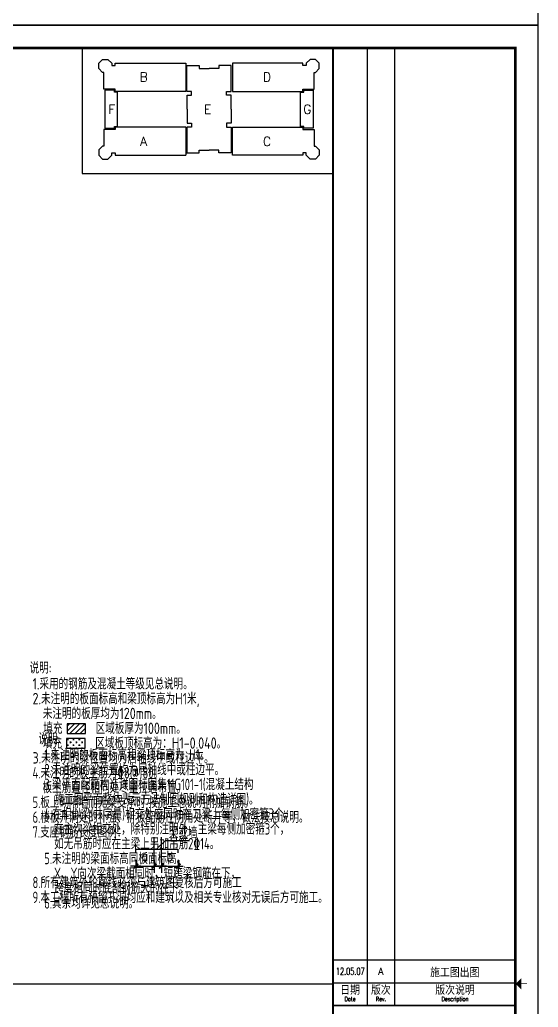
# Model space of a CAD drawing. Header units: millimetres. Extents: x 2998490 to 15040601, y 444546 to 7822218.
# Drawn here: x 14938160 to 14960895, y 7610886 to 7654209 of the extents above; entities that cross this region are included whole.
import ezdxf
from ezdxf.enums import TextEntityAlignment as Align

# ---------------------------------------------------------------- set-up
doc = ezdxf.new("R2010")
doc.units = ezdxf.units.MM
doc.header["$LTSCALE"] = 2000
for name, color, linetype in [('3-ban', 84, 'Continuous'), ('3-liang-R截面-X', 50, 'Continuous'), ('图框', 7, 'Continuous')]:
    doc.layers.add(name, color=color, linetype=linetype)
doc.styles.add('DIM_FONT', font='SIMPLEX', dxfattribs={"width": 0.8, "bigfont": 'HZTXT'})
doc.styles.add('TKZ1_tjhts.shx', font='tjromant.shx', dxfattribs={"bigfont": 'tjhts.shx'})
doc.styles.add('TKZ2_tjkts.shx', font='tjromant.shx', dxfattribs={"bigfont": 'tjkts.shx'})
doc.styles.add('TSSD_Rein', font='Tssdeng.shx', dxfattribs={"width": 0.7, "bigfont": 'hztxt.shx'})
doc.dimstyles.new('AXIS150', dxfattribs={"dimscale": 1.5, "dimtxt": 300, "dimasz": 1, "dimexe": 200, "dimexo": 200, "dimgap": 150, "dimtad": 1, "dimdec": 0, "dimzin": 0, "dimdsep": 46, "dimtxsty": 'DIM_FONT', "dimblk1": '_DIMX', "dimblk2": '_DIMX', "dimsah": 1, "dimcen": 0.09, "dimclrt": 7, "dimadec": 0, "dimazin": 0, "dimtfac": 1, "dimtdec": 0, "dimtix": 1, "dimtmove": 2, "dimatfit": 3, "dimfxl": 0, "dimtolj": 1, "dimtzin": 0, "dimarcsym": 0})

# ---------------------------------------------------------------- blocks, each defined once
blk = doc.blocks.new('TJAD_TK_A0')
at = {"layer": '图框'}
for p, q in [((2162, 399.3), (973, 399.3)), ((2162, -441.7), (2162, 399.3)), ((2087, 389.3), (2087, -30.7)), ((2099, 389.3), (2099, -30.7)), ((2072, -10.7), (2152, -10.7)), ((2072, -20.7), (2152, -20.7)), ((2072, -30.7), (2152, -30.7)), ((973, -441.7), (2162, -441.7))]:
    blk.add_line(p, q, dxfattribs=at)
at = {"layer": '图框', "const_width": 1.2}
blk.add_lwpolyline([(2152, -431.7), (2152, 389.3), (998, 389.3), (998, -431.7)], close=True, dxfattribs=at)
at = {"layer": '图框'}
for points, const_width in [([(2072, 389.3), (2072, -431.7)], 1), ([(2154.61, -21.2), (2157.11, -21.2)], 0.3), ([(2072, -30.7), (2152, -30.7)], 0.6)]:
    blk.add_lwpolyline(points, dxfattribs=dict(at, const_width=const_width))
blk.add_solid([(2154.61, -23.7), (2154.61, -18.7), (2152.11, -21.2)], dxfattribs=at)
at = {"layer": '图框', "style": 'TKZ2_tjkts.shx'}
for s, p in [('日期', (2079.5, -24.16)), ('版次', (2093, -24.16)), ('版次说明', (2125.5, -24.16))]:
    blk.add_text(s, height=3.6, dxfattribs=at).set_placement(p, align=Align.MIDDLE_CENTER)
at = {"layer": '图框', "style": 'TKZ2_tjkts.shx', "width": 0.8}
for s, p in [('Date', (2079.5, -27.86)), ('Rev.', (2093, -27.86)), ('Description', (2125.5, -27.86))]:
    blk.add_text(s, height=1.8, dxfattribs=at).set_placement(p, align=Align.MIDDLE_CENTER)
blk = doc.blocks.new('_DIMX')
blk.add_line((-150, 0), (150, 0))
at = {"const_width": 50}
blk.add_lwpolyline([(-70, -70), (70, 70)], dxfattribs=at)
blk = doc.blocks.new('*D980')
at = {"layer": '3-ban', "color": 0, "lineweight": -2}
for p, q in [((14943247, 7617358), (14943247, 7616778)), ((14943249, 7617078), (14944046, 7617077)), ((14944048, 7617358), (14944048, 7616777))]:
    blk.add_line(p, q, dxfattribs=at)
at = {"layer": 'Defpoints', "color": 0}
for p in [(14943247, 7617658), (14944048, 7617658), (14944048, 7617077)]:
    blk.add_point(p, dxfattribs=at)
at = {"layer": '3-ban', "color": 0, "lineweight": -2, "xscale": 1.5, "yscale": 1.5, "zscale": 1.5}
for p, rotation in [((14943247, 7617078), 179.9941877224498), ((14944048, 7617077), 359.9941877224499)]:
    blk.add_blockref('_DIMX', p, dxfattribs=dict(at, rotation=rotation))
at = {"layer": '3-ban', "color": 7, "insert": (14943648, 7617527), "char_height": 450, "attachment_point": 5, "rotation": 359.9942, "style": 'DIM_FONT'}
blk.add_mtext('\\A1;a', dxfattribs=at)
blk = doc.blocks.new('*D981')
at = {"layer": '3-ban', "color": 0, "lineweight": -2}
for p, q in [((14944372, 7617357), (14944372, 7616777)), ((14944374, 7617077), (14945098, 7617077)), ((14945100, 7617357), (14945100, 7616777))]:
    blk.add_line(p, q, dxfattribs=at)
at = {"layer": 'Defpoints', "color": 0}
for p in [(14944372, 7617657), (14945100, 7617657), (14945100, 7617077)]:
    blk.add_point(p, dxfattribs=at)
at = {"layer": '3-ban', "color": 0, "lineweight": -2, "xscale": 1.5, "yscale": 1.5, "zscale": 1.5}
for p, rotation in [((14944372, 7617077), 179.9941877224498), ((14945100, 7617077), 359.9941877224499)]:
    blk.add_blockref('_DIMX', p, dxfattribs=dict(at, rotation=rotation))
at = {"layer": '3-ban', "color": 7, "insert": (14944736, 7617527), "char_height": 450, "attachment_point": 5, "rotation": 359.9942, "style": 'DIM_FONT'}
blk.add_mtext('\\A1;b', dxfattribs=at)

msp = doc.modelspace()

# ---------------------------------------------------------------- hatches: boundary and pattern name
at = {"layer": '3-ban'}
h = msp.add_hatch(dxfattribs=at)
h.set_pattern_fill('ANSI31', color=256, scale=50, style=0)
h.set_pattern_definition([(45, (11999348.55, 6805717.48), (-112.2532015, 112.2532015), [])])
h.paths.add_polyline_path([(14940234.4, 7623324.7), (14940234.4, 7622899.3), (14941044.9, 7622899.3), (14941044.9, 7623324.7)])
h = msp.add_hatch(dxfattribs=at)
h.set_pattern_fill('CROSS', color=256, scale=20, style=0)
h.set_pattern_definition([(0, (718899.6, -46259.63), (127, 127), [63.5, -190.5]), (90, (718931.35, -46291.38), (-127, 127), [63.5, -190.5])])
h.paths.add_polyline_path([(14940214.1, 7622249.3), (14941024.6, 7622249.3), (14941024.6, 7622674.7), (14940214.1, 7622674.7)])

# ---------------------------------------------------------------- linework, layer by layer
for p, q in [((14944047.6, 7617232.1), (14944047.7, 7618353.4)), ((14944372.3, 7617232.1), (14944372.5, 7618353.3)), ((14944234.5, 7617893.7), (14944554.6, 7618204.7)), ((14944554.6, 7618204.7), (14945595.9, 7618204.6))]:
    msp.add_line(p, q, dxfattribs=at)
at = {"layer": '3-ban', "color": 1, "ltscale": 0.5}
for p, q in [((14943251.3, 7617649.7), (14943251.3, 7617828.1)), ((14943251.3, 7617828.1), (14945097.9, 7617828.1)), ((14945097.9, 7617828.1), (14945097.9, 7617655.5))]:
    msp.add_line(p, q, dxfattribs=at)
at = {"layer": '3-ban', "elevation": 7597.5}
for points in [[(14940234.4, 7622899.3), (14941044.9, 7622899.3), (14941044.9, 7623324.7), (14940234.4, 7623324.7)], [(14940214.1, 7622249.3), (14941024.6, 7622249.3), (14941024.6, 7622674.7), (14940214.1, 7622674.7)]]:
    msp.add_lwpolyline(points, close=True, dxfattribs=at)
at = {"layer": '图框'}
for p, q in [((14945438.2, 7652297.5), (14945438.2, 7651067.5)), ((14947481.3, 7652297.5), (14947481.3, 7651067.5)), ((14945494.8, 7650282.5), (14945494.8, 7649667.5)), ((14942344.8, 7649497.5), (14942344.8, 7649397.5)), ((14945438.2, 7649497.5), (14942344.8, 7649497.5)), ((14945438.2, 7649497.5), (14945438.2, 7648267.5)), ((14945689.8, 7649497.5), (14945487.3, 7649497.5)), ((14945487.3, 7649497.5), (14945487.3, 7648367.5)), ((14945494.8, 7649667.5), (14945689.8, 7649667.5)), ((14945689.8, 7649667.5), (14945689.8, 7649497.5)), ((14942344.8, 7649397.5), (14941844.8, 7649397.5)), ((14941844.8, 7649397.5), (14941844.8, 7648667.5)), ((14941791.6, 7648667.5), (14941624.7, 7648500.6)), ((14941844.8, 7648667.5), (14941791.6, 7648667.5)), ((14941624.7, 7648500.6), (14941624.7, 7648264.5)), ((14941624.7, 7648264.5), (14941791.7, 7648097.5)), ((14942027.8, 7648097.5), (14942194.8, 7648264.5)), ((14942194.8, 7648264.5), (14942194.8, 7648367.5)), ((14942194.8, 7648367.5), (14942344.8, 7648367.5)), ((14942344.8, 7648367.5), (14942344.8, 7648267.5)), ((14942344.8, 7648267.5), (14945438.2, 7648267.5)), ((14945487.3, 7648367.5), (14946024.8, 7648367.5)), ((14946024.8, 7648367.5), (14946024.8, 7648492.5)), ((14946024.8, 7648492.5), (14946459.8, 7648492.5)), ((14941791.7, 7648097.5), (14942027.8, 7648097.5)), ((14844494.6, 7611913.6), (14951894.6, 7611913.6))]:
    msp.add_line(p, q, dxfattribs=at)
for points in [[(14940894.6, 7652963.6), (14940894.6, 7647463.6), (14951894.6, 7647463.6)], [(14945438.2, 7651067.5), (14942344.8, 7651067.5), (14942344.8, 7651167.5), (14941844.8, 7651167.5), (14941844.8, 7651897.5), (14941791.6, 7651897.5), (14941624.7, 7652064.4), (14941624.7, 7652300.5), (14941791.7, 7652467.5), (14942027.8, 7652467.5), (14942194.8, 7652300.5), (14942194.8, 7652197.5), (14942344.8, 7652197.5), (14942344.8, 7652297.5), (14945438.2, 7652297.5)], [(14945494.8, 7650282.5), (14945494.8, 7650897.5), (14945689.8, 7650897.5), (14945689.8, 7651067.5), (14945487.3, 7651067.5), (14945487.3, 7652197.5)], [(14945487.3, 7652197.5), (14946024.8, 7652197.5), (14946024.8, 7652072.5), (14946459.8, 7652072.5)], [(14947432.3, 7652197.5), (14946894.8, 7652197.5), (14946894.8, 7652072.5), (14946459.8, 7652072.5)], [(14947424.8, 7650282.5), (14947424.8, 7650897.5), (14947229.8, 7650897.5), (14947229.8, 7651067.5), (14947432.3, 7651067.5), (14947432.3, 7652197.5)], [(14947481.3, 7651067.5), (14950574.8, 7651067.5), (14950574.8, 7651167.5), (14951074.8, 7651167.5), (14951074.8, 7651897.5), (14951127.9, 7651897.5), (14951294.8, 7652064.4), (14951294.8, 7652300.5), (14951127.8, 7652467.5), (14950891.7, 7652467.5), (14950724.7, 7652300.5), (14950724.7, 7652197.5), (14950574.8, 7652197.5), (14950574.8, 7652297.5), (14947481.3, 7652297.5)], [(14947424.8, 7650282.5), (14947424.8, 7649667.5), (14947229.8, 7649667.5), (14947229.8, 7649497.5), (14947432.3, 7649497.5), (14947432.3, 7648367.5), (14946894.8, 7648367.5), (14946894.8, 7648492.5), (14946459.8, 7648492.5)], [(14947481.3, 7648267.5), (14947481.3, 7649497.5), (14950574.8, 7649497.5), (14950574.8, 7649397.5), (14951074.8, 7649397.5), (14951074.8, 7648667.5), (14951127.9, 7648667.5), (14951294.8, 7648500.6), (14951294.8, 7648264.5), (14951127.8, 7648097.5), (14950891.7, 7648097.5), (14950724.7, 7648264.5), (14950724.7, 7648367.5), (14950574.8, 7648367.5), (14950574.8, 7648267.5), (14947481.3, 7648267.5)]]:
    msp.add_lwpolyline(points, dxfattribs=at)
for points in [[(14941893.2, 7649446.4), (14942308.7, 7649446.4), (14942308.7, 7649529.6), (14942443.2, 7649529.6), (14942443.2, 7651035.4), (14942308.7, 7651035.4), (14942308.7, 7651118.6), (14941893.2, 7651118.6)], [(14951026.3, 7649446.4), (14950610.9, 7649446.4), (14950610.9, 7649529.6), (14950476.3, 7649529.6), (14950476.3, 7651035.4), (14950610.9, 7651035.4), (14950610.9, 7651118.6), (14951026.3, 7651118.6)]]:
    msp.add_lwpolyline(points, close=True, dxfattribs=at)

# ---------------------------------------------------------------- block references
at = {"layer": '图框', "xscale": 100, "yscale": 100, "zscale": 100}
for p in [(14744694.6, 7698133.9), (14744694.6, 7614033.9)]:
    msp.add_blockref('TJAD_TK_A0', p, dxfattribs=at)

# ---------------------------------------------------------------- texts
at = {"layer": '3-ban', "color": 2, "style": 'TSSD_Rein', "width": 0.8}
msp.add_text('说明:', height=500, rotation=359.99419, dxfattribs=at).set_placement((14938589.8, 7625525.7))
at = {"layer": '3-ban', "style": 'TSSD_Rein'}
for s, width, p in [('1.采用的钢筋及混凝土等级见总说明。', 0.8, (14938720.6, 7624825.7)), ('2.未注明的板面标高和梁顶标高为H1米,', 0.8, (14938720.6, 7624175.7)), ('未注明的板厚均为120mm。', 0.8, (14939172.2, 7623525.7)), ('填充      区域板厚为100mm。', 0.8, (14939192.5, 7622875.7)), ('填充      区域板顶标高为：H1-0.040。', 0.8, (14939172.2, 7622225.7)), ('3.未注明的粱位置均为居轴线中或柱边平。', 0.8, (14938720.6, 7621575.7)), ('4.未注明的板主筋为%%1328@180。', 0.7, (14938720.6, 7620925.7)), ('板主筋直径相同处尽量拉通布置。', 0.7, (14939158, 7620275.7)), ('5.板上砌隔墙而无梁支承时,按施工总说明附加钢筋。', 0.7, (14938720.6, 7619625.7)), ('6.楼板开洞处的补强、折板配筋在阴角处断开等，做法按总说明。', 0.7, (14938720.6, 7618975.7)), ('7.支座钢筋长度图例：', 0.7, (14938720.6, 7618325.7)), ('梁或墙', 0.7, (14944693, 7618296.2)), ('8.所有建筑外轮廓线必须与建筑图复核后方可施工', 0.7, (14938720.6, 7616109.8)), ('9.本工程所有预留孔洞均应和建筑以及相关专业核对无误后方可施工。', 0.7, (14938720.6, 7615459.8))]:
    msp.add_text(s, height=500, rotation=359.99419, dxfattribs=dict(at, width=width)).set_placement(p)
at = {"layer": '3-liang-R截面-X', "color": 2, "style": 'TSSD_Rein', "width": 0.7}
msp.add_text('说明:', height=500, rotation=359.99419, dxfattribs=at).set_placement((14938980.5, 7622413.1))
at = {"layer": '3-liang-R截面-X', "style": 'TSSD_Rein', "width": 0.7}
for s, p in [('1.未注明的板面标高和梁顶标高为 H1。', (14939236.2, 7621713.1)), ('2.未注明的粱位置均为居轴线中或柱边平。', (14939236.2, 7621063.1)), ('3.梁平面配筋构造详国标图集11G101-1(混凝土结构', (14939236.2, 7620413.1)), ('施工图平面整体表示方法制图规则和构造详图)。', (14939687.7, 7619763.1)), ('4.在相似梁(井字量)相交处应同时在二梁上每侧加密箍3个。', (14939236.2, 7619113.1)), ('在主次梁相交处，除特别注明外，主梁每侧加密箍3个，', (14939665, 7618463.1)), ('如无吊筋时应在主梁上另加吊筋2%%13214。', (14939665, 7617813.1)), ('5.未注明的梁面标高同板面标高。', (14939236.2, 7617163.1)), ('X、Y向次梁截面相同时，短跨梁钢筋在下，', (14939665, 7616513.1)), ('跨度相同时底部钢筋大的在下。', (14939665, 7615863.1)), ('6.其余均详见总说明。', (14939236.2, 7615213.1))]:
    msp.add_text(s, height=500, rotation=359.99419, dxfattribs=at).set_placement(p)
at = {"layer": '图框', "style": 'TKZ1_tjhts.shx'}
for s, height, p in [('B', 400, (14943588.6, 7651699)), ('D', 400, (14949000.3, 7651699)), ('F', 400, (14942198.2, 7650283.1)), ('E', 400, (14946398.1, 7650283.1)), ('G', 400, (14950768.3, 7650283.1)), ('A', 400, (14943588.6, 7648870.5)), ('C', 400, (14949000.3, 7648870.5)), ('A', 300, (14953994.6, 7612463.6)), ('施工图出图', 360, (14957234.1, 7612390.3))]:
    msp.add_text(s, height=height, dxfattribs=at).set_placement(p, align=Align.MIDDLE_CENTER)
at = {"layer": '图框', "style": 'TKZ1_tjhts.shx', "width": 0.7}
msp.add_text('12.05.07', height=300, dxfattribs=at).set_placement((14952652.4, 7612463.6), align=Align.MIDDLE_CENTER)

# ---------------------------------------------------------------- dimensions: what is measured, and where the dimension line sits
at = {"layer": '3-ban'}
for base, p1, p2, text, picture, middle in [((14944047.5, 7617077.4), (14943247.5, 7617657.6), (14944047.6, 7617657.5), 'a', '*D980', (14943647.5, 7617527.5)), ((14945099.8, 7617077.3), (14944372.4, 7617657.5), (14945099.9, 7617657.4), 'b', '*D981', (14944736.1, 7617527.4))]:
    dim = msp.add_linear_dim(base=base, p1=p1, p2=p2, angle=359.99419, text=text, dimstyle='AXIS150', dxfattribs=at)
    dim.commit()
    dim.dimension.update_dxf_attribs({"geometry": picture, "text_midpoint": middle})

doc.saveas('drawing.dxf')
